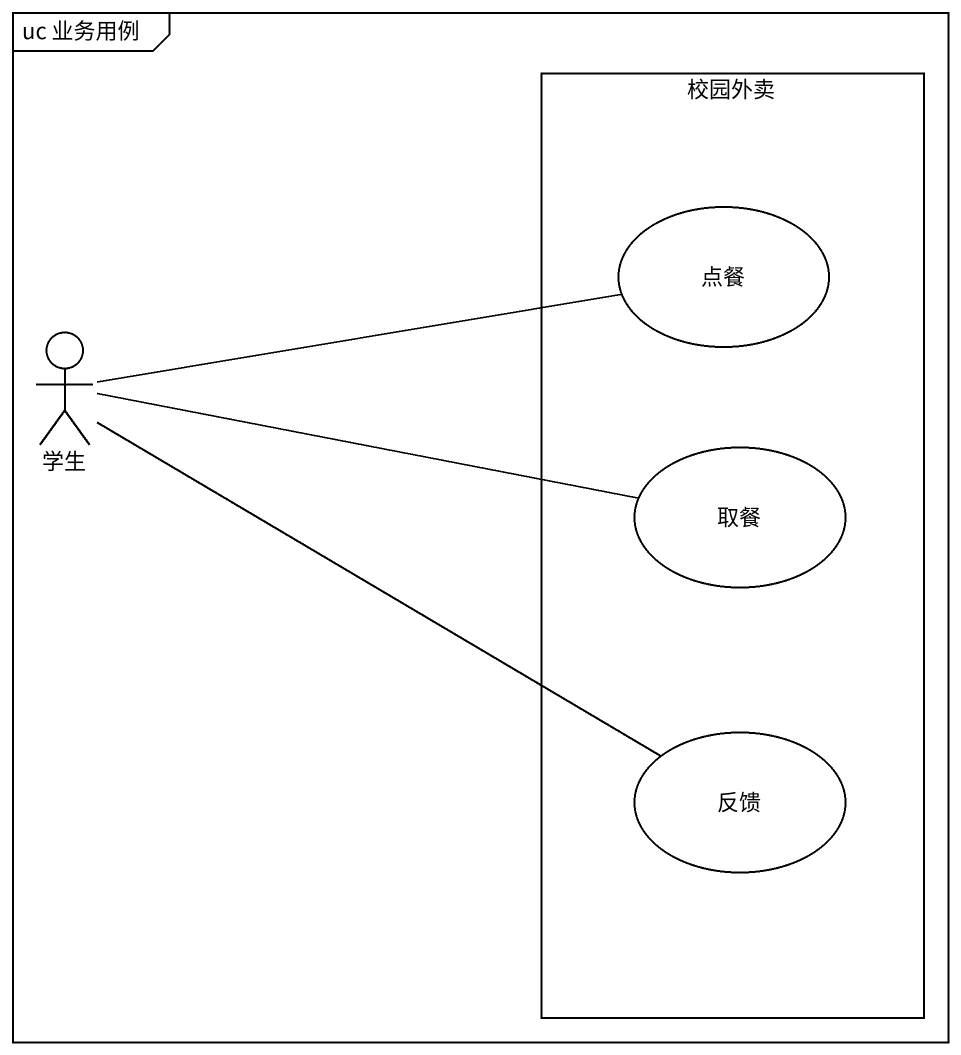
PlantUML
@startuml
mainframe uc 业务用例
rectangle 校园外卖 {
  usecase 点餐
  usecase 取餐
  usecase 反馈
}
actor 学生
学生 -right- 点餐
学生 -right- 取餐
学生 -right- 反馈
@enduml
